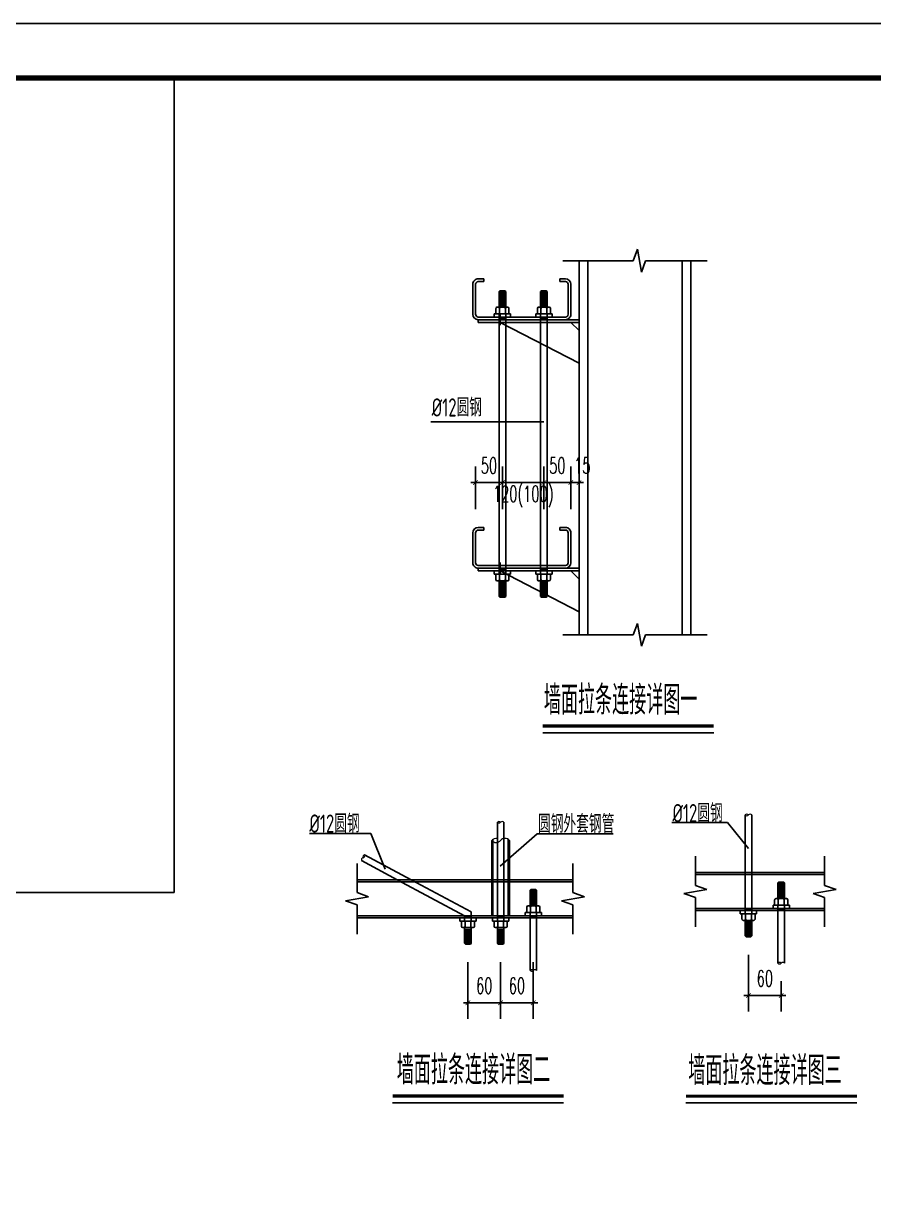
# Model space of a CAD drawing. Extents: x -307088 to 5640332, y -3541089 to -2181377.
# Drawn here: x 5549745 to 5573158, y -3445414 to -3413089 of the extents above; entities that cross this region are included whole.
import ezdxf
from ezdxf.enums import TextEntityAlignment as Align

# ---------------------------------------------------------------- set-up
doc = ezdxf.new("R2010")
doc.units = 0
doc.header["$LTSCALE"] = 100
doc.header["$MEASUREMENT"] = 0
doc.linetypes.add('DASH', pattern=[0.35, 0.25, -0.1])
doc.layers.get('0').update_dxf_attribs({"linetype": 'CONTINUOUS'})
doc.layers.get('DEFPOINTS').update_dxf_attribs({"linetype": 'CONTINUOUS'})
for name, color, linetype in [('10', 7, 'CONTINUOUS'), ('PUB_DIM', 3, 'CONTINUOUS'), ('PUB_TEXT', 7, 'CONTINUOUS'), ('PUB_TITLE', 4, 'CONTINUOUS'), ('TEXT', 7, 'CONTINUOUS'), ('WINDOW_TEXT', 7, 'CONTINUOUS'), ('梁', 4, 'CONTINUOUS'), ('檩条', 6, 'CONTINUOUS')]:
    doc.layers.add(name, color=color, linetype=linetype)
doc.layers.add('轮廓线', color=3, linetype='CONTINUOUS', lineweight=9)
doc.styles.add('character', font='romans.shx', dxfattribs={"width": 0.618, "bigfont": 'tssdchn.shx'})
doc.styles.add('DIM_FONT', font='SIMPLEX.shx', dxfattribs={"width": 0.6, "bigfont": 'hztxt.shx'})
doc.styles.add('TSSD_REIN', font='Tssdeng.shx', dxfattribs={"width": 0.7, "bigfont": 'hztxt.shx'})
doc.dimstyles.new('25xdim250', dxfattribs={"dimscale": 2.5, "dimtxt": 300, "dimasz": 176, "dimexe": 176, "dimexo": 200, "dimgap": 100, "dimtad": 1, "dimdec": 0, "dimlfac": 0.04, "dimdsep": 46, "dimtxsty": 'DIM_FONT', "dimblk": 'ARCHTICK', "dimcen": 2.5, "dimdle": 150, "dimclrd": 136, "dimclre": 136, "dimclrt": 7, "dimadec": 0, "dimazin": 0, "dimtfac": 1, "dimtdec": 0, "dimtix": 1, "dimtmove": 2, "dimatfit": 2, "dimldrblk": 'ARCHTICK', "dimfxl": 1, "dimlwd": -1, "dimarcsym": 0})

# ---------------------------------------------------------------- blocks, each defined once
blk = doc.blocks.new('_ARCHTICK')
at = {"color": 0, "linetype": 'ByBlock', "const_width": 0.15}
blk.add_lwpolyline([(-0.5, -0.5), (0.5, 0.5)], dxfattribs=at)
blk = doc.blocks.new('*D20')
at = {"layer": 'DEFPOINTS', "color": 0, "transparency": 16777216}
for p in [(5114755, -2586413), (5115655, -2586413), (5115655, -2588028)]:
    blk.add_point(p, dxfattribs=at)
at = {"layer": '梁', "color": 136, "lineweight": -2, "transparency": 16777216}
for p, q in [((5114755, -2586913), (5114755, -2588468)), ((5115655, -2586913), (5115655, -2588468))]:
    blk.add_line(p, q, dxfattribs=at)
at = {"layer": '梁', "color": 136, "transparency": 16777216}
for p, q in [((5114755, -2588028), (5114630, -2588028)), ((5114755, -2588028), (5115655, -2588028)), ((5115655, -2588028), (5115780, -2588028))]:
    blk.add_line(p, q, dxfattribs=at)
at = {"layer": '梁', "color": 136, "transparency": 16777216, "xscale": 125, "yscale": 125, "zscale": 125}
blk.add_blockref('_ARCHTICK', (5114755, -2588028), dxfattribs=at)
at = {"layer": '梁', "color": 136, "transparency": 16777216, "xscale": 125, "yscale": 125, "zscale": 125, "rotation": 180}
blk.add_blockref('_ARCHTICK', (5115655, -2588028), dxfattribs=at)
at = {"layer": '梁', "color": 7, "transparency": 16777216, "insert": (5115205, -2587559), "char_height": 437.5, "attachment_point": 5, "style": 'DIM_FONT'}
blk.add_mtext('60', dxfattribs=at)
blk = doc.blocks.new('*D19')
at = {"layer": 'DEFPOINTS', "color": 0, "transparency": 16777216}
for p in [(5115655, -2586413), (5116555, -2586413), (5116555, -2588028)]:
    blk.add_point(p, dxfattribs=at)
at = {"layer": '梁', "color": 136, "lineweight": -2, "transparency": 16777216}
for p, q in [((5115655, -2586913), (5115655, -2588468)), ((5116555, -2586913), (5116555, -2588468))]:
    blk.add_line(p, q, dxfattribs=at)
at = {"layer": '梁', "color": 136, "transparency": 16777216}
for p, q in [((5115655, -2588028), (5115530, -2588028)), ((5115655, -2588028), (5116555, -2588028)), ((5116555, -2588028), (5116680, -2588028))]:
    blk.add_line(p, q, dxfattribs=at)
at = {"layer": '梁', "color": 136, "transparency": 16777216, "xscale": 125, "yscale": 125, "zscale": 125}
blk.add_blockref('_ARCHTICK', (5115655, -2588028), dxfattribs=at)
at = {"layer": '梁', "color": 136, "transparency": 16777216, "xscale": 125, "yscale": 125, "zscale": 125, "rotation": 180}
blk.add_blockref('_ARCHTICK', (5116555, -2588028), dxfattribs=at)
at = {"layer": '梁', "color": 7, "transparency": 16777216, "insert": (5116105, -2587559), "char_height": 437.5, "attachment_point": 5, "style": 'DIM_FONT'}
blk.add_mtext('60', dxfattribs=at)
blk = doc.blocks.new('*D22')
at = {"layer": 'DEFPOINTS', "color": 0, "transparency": 16777216}
for p in [(5125251, -2586195), (5126151, -2586920), (5126151, -2587809)]:
    blk.add_point(p, dxfattribs=at)
at = {"layer": '梁', "color": 136, "lineweight": -2, "transparency": 16777216}
for p, q in [((5125251, -2586695), (5125251, -2588249)), ((5126151, -2587420), (5126151, -2588249))]:
    blk.add_line(p, q, dxfattribs=at)
at = {"layer": '梁', "color": 136, "transparency": 16777216}
for p, q in [((5125251, -2587809), (5125126, -2587809)), ((5125251, -2587809), (5126151, -2587809)), ((5126151, -2587809), (5126276, -2587809))]:
    blk.add_line(p, q, dxfattribs=at)
at = {"layer": '梁', "color": 136, "transparency": 16777216, "xscale": 125, "yscale": 125, "zscale": 125}
blk.add_blockref('_ARCHTICK', (5125251, -2587809), dxfattribs=at)
at = {"layer": '梁', "color": 136, "transparency": 16777216, "xscale": 125, "yscale": 125, "zscale": 125, "rotation": 180}
blk.add_blockref('_ARCHTICK', (5126151, -2587809), dxfattribs=at)
at = {"layer": '梁', "color": 7, "transparency": 16777216, "insert": (5125701, -2587340), "char_height": 437.5, "attachment_point": 5, "style": 'DIM_FONT'}
blk.add_mtext('60', dxfattribs=at)
blk = doc.blocks.new('*D240')
at = {"layer": 'DEFPOINTS', "color": 0, "transparency": 16777216}
for p in [(5562194, -3425730), (5562194, -3426963), (5562937, -3426963)]:
    blk.add_point(p, dxfattribs=at)
at = {"layer": '梁', "color": 136, "lineweight": -2, "transparency": 16777216}
for p, q in [((5562194, -3426463), (5562194, -3425290)), ((5562937, -3426463), (5562937, -3425290))]:
    blk.add_line(p, q, dxfattribs=at)
at = {"layer": '梁', "color": 136, "transparency": 16777216}
for p, q in [((5562194, -3425730), (5562069, -3425730)), ((5562937, -3425730), (5562194, -3425730)), ((5562937, -3425730), (5563062, -3425730))]:
    blk.add_line(p, q, dxfattribs=at)
at = {"layer": '梁', "color": 136, "transparency": 16777216, "xscale": 125, "yscale": 125, "zscale": 125}
blk.add_blockref('_ARCHTICK', (5562194, -3425730), dxfattribs=at)
at = {"layer": '梁', "color": 136, "transparency": 16777216, "xscale": 125, "yscale": 125, "zscale": 125, "rotation": 180}
blk.add_blockref('_ARCHTICK', (5562937, -3425730), dxfattribs=at)
at = {"layer": '梁', "color": 7, "transparency": 16777216, "insert": (5562566, -3425261), "char_height": 437.5, "attachment_point": 5, "style": 'DIM_FONT'}
blk.add_mtext('50', dxfattribs=at)
blk = doc.blocks.new('*D241')
at = {"layer": 'DEFPOINTS', "color": 0, "transparency": 16777216}
for p in [(5564079, -3425730), (5564079, -3426963), (5564822, -3426963)]:
    blk.add_point(p, dxfattribs=at)
at = {"layer": '梁', "color": 136, "lineweight": -2, "transparency": 16777216}
for p, q in [((5564079, -3426463), (5564079, -3425290)), ((5564822, -3426463), (5564822, -3425290))]:
    blk.add_line(p, q, dxfattribs=at)
at = {"layer": '梁', "color": 136, "transparency": 16777216}
for p, q in [((5564079, -3425730), (5563954, -3425730)), ((5564822, -3425730), (5564079, -3425730)), ((5564822, -3425730), (5564947, -3425730))]:
    blk.add_line(p, q, dxfattribs=at)
at = {"layer": '梁', "color": 136, "transparency": 16777216, "xscale": 125, "yscale": 125, "zscale": 125}
blk.add_blockref('_ARCHTICK', (5564079, -3425730), dxfattribs=at)
at = {"layer": '梁', "color": 136, "transparency": 16777216, "xscale": 125, "yscale": 125, "zscale": 125, "rotation": 180}
blk.add_blockref('_ARCHTICK', (5564822, -3425730), dxfattribs=at)
at = {"layer": '梁', "color": 7, "transparency": 16777216, "insert": (5564450, -3425261), "char_height": 437.5, "attachment_point": 5, "style": 'DIM_FONT'}
blk.add_mtext('50', dxfattribs=at)
blk = doc.blocks.new('*D242')
at = {"layer": 'DEFPOINTS', "color": 0, "transparency": 16777216}
for p in [(5564822, -3425730), (5564822, -3426963), (5565047, -3426963)]:
    blk.add_point(p, dxfattribs=at)
at = {"layer": '梁', "color": 136, "lineweight": -2, "transparency": 16777216}
for p, q in [((5564822, -3426463), (5564822, -3425290)), ((5565047, -3426463), (5565047, -3425290))]:
    blk.add_line(p, q, dxfattribs=at)
at = {"layer": '梁', "color": 136, "transparency": 16777216}
for p, q in [((5564822, -3425730), (5564697, -3425730)), ((5565047, -3425730), (5564822, -3425730)), ((5565047, -3425730), (5565172, -3425730))]:
    blk.add_line(p, q, dxfattribs=at)
at = {"layer": '梁', "color": 136, "transparency": 16777216, "xscale": 125, "yscale": 125, "zscale": 125}
blk.add_blockref('_ARCHTICK', (5564822, -3425730), dxfattribs=at)
at = {"layer": '梁', "color": 136, "transparency": 16777216, "xscale": 125, "yscale": 125, "zscale": 125, "rotation": 180}
blk.add_blockref('_ARCHTICK', (5565047, -3425730), dxfattribs=at)
at = {"layer": '梁', "color": 7, "transparency": 16777216, "insert": (5565137, -3425260), "char_height": 437.5, "attachment_point": 5, "style": 'DIM_FONT'}
blk.add_mtext('15', dxfattribs=at)
blk = doc.blocks.new('*D243')
at = {"layer": 'DEFPOINTS', "color": 0, "transparency": 16777216}
for p in [(5562937, -3425730), (5562937, -3426963), (5564079, -3426963)]:
    blk.add_point(p, dxfattribs=at)
at = {"layer": '梁', "color": 136, "lineweight": -2, "transparency": 16777216}
for p, q in [((5562937, -3426463), (5562937, -3425290)), ((5564079, -3426463), (5564079, -3425290))]:
    blk.add_line(p, q, dxfattribs=at)
at = {"layer": '梁', "color": 136, "transparency": 16777216}
blk.add_line((5564454, -3425730), (5562562, -3425730), dxfattribs=at)
at = {"layer": '梁', "color": 136, "transparency": 16777216, "xscale": 125, "yscale": 125, "zscale": 125, "rotation": 180}
blk.add_blockref('_ARCHTICK', (5562937, -3425730), dxfattribs=at)
at = {"layer": '梁', "color": 136, "transparency": 16777216, "xscale": 125, "yscale": 125, "zscale": 125}
blk.add_blockref('_ARCHTICK', (5564079, -3425730), dxfattribs=at)
at = {"layer": '梁', "color": 7, "transparency": 16777216, "insert": (5563508, -3426112), "char_height": 437.5, "attachment_point": 5, "style": 'DIM_FONT'}
blk.add_mtext('120(100)', dxfattribs=at)
blk = doc.blocks.new('A$C603050E3')
at = {"linetype": 'DASH', "lineweight": -3, "ltscale": 2500}
for p, q in [((5213.3, 2687.2), (5213.3, 5409.8)), ((5393.3, 2687.2), (5393.3, 5409.8)), ((5093.3, 2837.2), (5093.3, 4939.4)), ((5513.3, 2837.2), (5513.3, 4939.4)), ((1349.4, 3767.2), (7296.6, 3767.2)), ((2457, 3827.2), (4313.3, 2837.2)), ((2839.5, 3827.2), (4493.3, 2945.2)), ((5059.5, 2837.2), (5059.5, 3827.2)), ((5547, 2837.2), (5547, 3827.2)), ((1349.4, 2837.2), (7296.6, 2837.2))]:
    blk.add_line(p, q, dxfattribs=at)
at = {"layer": 'PUB_DIM', "color": 136}
for p, q in [((1349.4, 4277.2), (1349.4, 3471)), ((7296.6, 4277.2), (7296.6, 3471)), ((1664.4, 3356.3), (1034.4, 3245.3)), ((1034.4, 3245.3), (1349.4, 3133.5)), ((1349.4, 3471), (1664.4, 3356.3)), ((7611.6, 3356.3), (6981.6, 3245.3)), ((6981.6, 3245.3), (7296.6, 3133.5)), ((7296.6, 3471), (7611.6, 3356.3)), ((1349.4, 3133.5), (1349.4, 2327.2)), ((7296.6, 3133.5), (7296.6, 2327.2))]:
    blk.add_line(p, q, dxfattribs=at)
at = {"layer": 'PUB_TEXT'}
for p, q in [((1731, 5098.8), (38.1, 5098.8)), ((2127.8, 4120.1), (1731, 5098.8)), ((6306.6, 5092.9), (5294.7, 4203.4)), ((8401.6, 5092.9), (6306.6, 5092.9))]:
    blk.add_line(p, q, dxfattribs=at)
at = {"layer": '轮廓线', "lineweight": -3, "ltscale": 1.5}
for p, q in [((5059.5, 3827.2), (5059.5, 4909.1)), ((5547, 3827.2), (5547, 4909.1)), ((1472.8, 4352.2), (2457, 3827.2)), ((1557.5, 4511), (2839.5, 3827.2)), ((1349.4, 3827.2), (7296.6, 3827.2)), ((6135.8, 3560.3), (6113.3, 3537.8)), ((6135.8, 3560.3), (6270.8, 3560.3)), ((6270.8, 3560.3), (6293.3, 3537.8)), ((6113.3, 3537.8), (6113.3, 3107.2)), ((6113.3, 3515.3), (6293.3, 3515.3)), ((6113.3, 3470.3), (6293.3, 3470.3)), ((6113.3, 3425.3), (6293.3, 3425.3)), ((6113.3, 3380.3), (6293.3, 3380.3)), ((6113.3, 3335.3), (6293.3, 3335.3)), ((6113.3, 3290.3), (6293.3, 3290.3)), ((6113.3, 3245.3), (6293.3, 3245.3)), ((6293.3, 3537.8), (6293.3, 3107.2)), ((4493.3, 2687.2), (4493.3, 2945.2)), ((5978.3, 2927.2), (5978.3, 2837.2)), ((5978.3, 2927.2), (6428.3, 2927.2)), ((6023.3, 3071.2), (6023.3, 2927.2)), ((6059.3, 3107.2), (6347.3, 3107.2)), ((6113.3, 3200.3), (6293.3, 3200.3)), ((6113.3, 3155.3), (6293.3, 3155.3)), ((6113.3, 2927.2), (6113.3, 2687.2)), ((6122.8, 3071.2), (6122.8, 2927.2)), ((6283.7, 3071.2), (6283.7, 2927.2)), ((6293.3, 2927.2), (6293.3, 2687.2)), ((6383.3, 3071.2), (6383.3, 2927.2)), ((6428.3, 2927.2), (6428.3, 2837.2)), ((1349.4, 2777.2), (7296.6, 2777.2)), ((4178.3, 2687.2), (4178.3, 2777.2)), ((4628.3, 2687.2), (4178.3, 2687.2)), ((4223.3, 2543.2), (4223.3, 2687.2)), ((4313.3, 2687.2), (4313.3, 2837.2)), ((4313.3, 2798.2), (4493.3, 2798.2)), ((4322.8, 2543.2), (4322.8, 2687.2)), ((4483.7, 2543.2), (4483.7, 2687.2)), ((4583.3, 2543.2), (4583.3, 2687.2)), ((4628.3, 2687.2), (4628.3, 2777.2)), ((5078.3, 2687.2), (5078.3, 2777.2)), ((5078.3, 2687.2), (5528.3, 2687.2)), ((5123.3, 2543.2), (5123.3, 2687.2)), ((5393.3, 2798.2), (5213.3, 2798.2)), ((5222.8, 2543.2), (5222.8, 2687.2)), ((5383.7, 2543.2), (5383.7, 2687.2)), ((5483.3, 2543.2), (5483.3, 2687.2)), ((5528.3, 2687.2), (5528.3, 2777.2)), ((6293.3, 2816.2), (6113.3, 2816.2)), ((6113.3, 2777.2), (6113.3, 1329)), ((6293.3, 2777.2), (6293.3, 1329)), ((4547.3, 2507.2), (4259.3, 2507.2)), ((4313.3, 2076.7), (4313.3, 2507.2)), ((4493.3, 2459.2), (4313.3, 2459.2)), ((4493.3, 2414.2), (4313.3, 2414.2)), ((4493.3, 2369.2), (4313.3, 2369.2)), ((4493.3, 2324.2), (4313.3, 2324.2)), ((4493.3, 2279.2), (4313.3, 2279.2)), ((4493.3, 2076.7), (4493.3, 2507.2)), ((5159.3, 2507.2), (5447.3, 2507.2)), ((5213.3, 2076.7), (5213.3, 2507.2)), ((5213.3, 2459.2), (5393.3, 2459.2)), ((5213.3, 2414.2), (5393.3, 2414.2)), ((5213.3, 2369.2), (5393.3, 2369.2)), ((5213.3, 2324.2), (5393.3, 2324.2)), ((5213.3, 2279.2), (5393.3, 2279.2)), ((5393.3, 2076.7), (5393.3, 2507.2)), ((4493.3, 2234.2), (4313.3, 2234.2)), ((4493.3, 2189.2), (4313.3, 2189.2)), ((4493.3, 2144.2), (4313.3, 2144.2)), ((4493.3, 2099.2), (4313.3, 2099.2)), ((4335.8, 2054.2), (4313.3, 2076.7)), ((4470.8, 2054.2), (4335.8, 2054.2)), ((4470.8, 2054.2), (4493.3, 2076.7)), ((5213.3, 2234.2), (5393.3, 2234.2)), ((5213.3, 2189.2), (5393.3, 2189.2)), ((5213.3, 2144.2), (5393.3, 2144.2)), ((5213.3, 2099.2), (5393.3, 2099.2)), ((5235.8, 2054.2), (5213.3, 2076.7)), ((5235.8, 2054.2), (5370.8, 2054.2)), ((5370.8, 2054.2), (5393.3, 2076.7))]:
    blk.add_line(p, q, dxfattribs=at)
at = {"layer": '轮廓线'}
for centre, major_axis, start_param, end_param in [((5258.3, 5369.9), (-0.5, 60.1), -0.8542325, 0.8371832), ((5258.2, 5449.6), (-0.5, 60.1), 2.2873601, 3.9787758), ((5348.3, 5369.9), (-0.5, 60.1), -0.8540756, 0.8373402), ((5181.4, 4807), (-0.9, 159), -0.2076325, 0.8674247), ((5181.4, 5011.3), (-0.5, 159), 2.2649232, 4.0114265), ((5425.1, 4807), (0.8, 159), -0.8685039, 0.878034), ((1529.1, 4373.1), (-0.5, 60.1), 0.226265, 1.9176807), ((1571.5, 4452.5), (0.2, 60.1), 0.2374555, 1.9288712), ((1501.1, 4490), (0.5, 60.1), 3.3853821, 5.0767978), ((6158.3, 1289.1), (-0.5, 60.1), -0.8542325, 0.8371832), ((6158.2, 1368.9), (-0.5, 60.1), 2.2873601, 3.9787758), ((6248.3, 1289.1), (-0.5, 60.1), -0.8540756, 0.8373402)]:
    blk.add_ellipse(centre, major_axis=major_axis, ratio=1, start_param=start_param, end_param=end_param, dxfattribs=at)
at = {"layer": '轮廓线', "lineweight": -3, "ltscale": 1.5}
for centre, major_axis, start_param, end_param in [((6059.3, 3071.2), (0.2, 36), 0.0063001, 1.5770964), ((6086.8, 3071.2), (0.5, 36), -1.5579751, 0.0128212), ((6158.8, 3071.2), (-0.5, 36), -0.0128211, 1.5579752), ((6247.7, 3071.2), (0.5, 36), -1.5579751, 0.0128212), ((6319.7, 3071.2), (-2, 35.9), -0.0549646, 1.5158318), ((6347.3, 3071.2), (0.5, 36), -1.5579751, 0.0128212), ((4259.3, 2543.2), (0.1, 36), 1.5733879, 3.1441842), ((4286.8, 2543.2), (-0.8, 36), 3.1199512, 4.6907475), ((4358.8, 2543.2), (0.8, 36), 1.5924377, 3.163234), ((4447.7, 2543.2), (-0.8, 36), 3.1199512, 4.6907475), ((4519.7, 2543.2), (2.2, 35.9), 1.6320058, 3.2028021), ((4547.3, 2543.2), (-0.8, 36), 3.1199512, 4.6907475), ((5159.3, 2543.2), (0.1, 36), 1.5733879, 3.1441842), ((5186.8, 2543.2), (-0.8, 36), 3.1199512, 4.6907475), ((5258.8, 2543.2), (0.8, 36), 1.5924377, 3.163234), ((5347.7, 2543.2), (-0.8, 36), 3.1199512, 4.6907475), ((5419.7, 2543.2), (2.2, 35.9), 1.6320058, 3.2028021), ((5447.3, 2543.2), (-0.8, 36), 3.1199512, 4.6907475)]:
    blk.add_ellipse(centre, major_axis=major_axis, ratio=1, start_param=start_param, end_param=end_param, dxfattribs=at)
at = {"layer": 'TEXT', "style": 'TSSD_REIN', "width": 0.7}
for s, p in [('%%C12圆钢', (729.2, 5398.8)), ('圆钢外套钢管', (7384.6, 5391.4))]:
    blk.add_text(s, height=500, dxfattribs=at).set_placement(p, align=Align.MIDDLE)
at = {"layer": '梁'}
for base, p1, p2, picture, middle in [((5303.3, 440), (4403.3, 2054.2), (5303.3, 2054.2), '*D20', (4853.3, 908.7)), ((6203.3, 440), (5303.3, 2054.2), (6203.3, 2054.2), '*D19', (5753.3, 908.7))]:
    dim = blk.add_linear_dim(base=base, p1=p1, p2=p2, text='60', dimstyle='25xdim250', override={"dimtxt": 175, "dimasz": 50}, dxfattribs=at)
    dim.commit()
    dim.dimension.update_dxf_attribs({"geometry": picture, "text_midpoint": middle, "insert": (-5110351.7, 2588467.7)})
blk = doc.blocks.new('A$C43485EF3')
at = {"linetype": 'DASH', "lineweight": -3, "ltscale": 2500}
for p, q in [((667.8, 3767.2), (4226.9, 3767.2)), ((2040.9, 2687.2), (2040.9, 3827.2)), ((2220.9, 2687.2), (2220.9, 3827.2)), ((667.8, 2837.2), (4226.9, 2837.2))]:
    blk.add_line(p, q, dxfattribs=at)
at = {"layer": 'PUB_DIM', "color": 136}
for p, q in [((667.8, 4277.2), (667.8, 3471)), ((4226.9, 4277.2), (4226.9, 3471)), ((982.8, 3356.3), (352.8, 3245.3)), ((352.8, 3245.3), (667.8, 3133.5)), ((667.8, 3471), (982.8, 3356.3)), ((4541.9, 3356.3), (3911.9, 3245.3)), ((3911.9, 3245.3), (4226.9, 3133.5)), ((4226.9, 3471), (4541.9, 3356.3)), ((667.8, 3133.5), (667.8, 2327.2)), ((4226.9, 3133.5), (4226.9, 2327.2))]:
    blk.add_line(p, q, dxfattribs=at)
at = {"layer": 'PUB_TEXT'}
for p, q in [((1550.6, 5197.3), (20.7, 5197.3)), ((2130.9, 4485.2), (1550.6, 5197.3))]:
    blk.add_line(p, q, dxfattribs=at)
at = {"layer": '轮廓线', "lineweight": -3, "ltscale": 1.5}
for p, q in [((2040.9, 3827.2), (2040.9, 5409.8)), ((2220.9, 5409.8), (2220.9, 3827.2)), ((667.8, 3827.2), (4226.9, 3827.2)), ((2963.4, 3560.3), (2940.9, 3537.8)), ((2963.4, 3560.3), (3098.4, 3560.3)), ((3098.4, 3560.3), (3120.9, 3537.8)), ((2940.9, 3537.8), (2940.9, 3107.2)), ((2940.9, 3515.3), (3120.9, 3515.3)), ((2940.9, 3470.3), (3120.9, 3470.3)), ((2940.9, 3425.3), (3120.9, 3425.3)), ((2940.9, 3380.3), (3120.9, 3380.3)), ((2940.9, 3335.3), (3120.9, 3335.3)), ((2940.9, 3290.3), (3120.9, 3290.3)), ((2940.9, 3245.3), (3120.9, 3245.3)), ((3120.9, 3537.8), (3120.9, 3107.2)), ((2805.9, 2927.2), (3255.9, 2927.2)), ((2805.9, 2927.2), (2805.9, 2837.2)), ((2850.9, 3071.2), (2850.9, 2927.2)), ((2886.9, 3107.2), (3174.9, 3107.2)), ((2940.9, 3200.3), (3120.9, 3200.3)), ((2940.9, 3155.3), (3120.9, 3155.3)), ((2940.9, 2927.2), (2940.9, 2687.2)), ((2950.5, 3071.2), (2950.5, 2927.2)), ((3111.3, 3071.2), (3111.3, 2927.2)), ((3120.9, 2927.2), (3120.9, 2687.2)), ((3210.9, 3071.2), (3210.9, 2927.2)), ((3255.9, 2927.2), (3255.9, 2837.2)), ((667.8, 2777.2), (4226.9, 2777.2)), ((1905.9, 2687.2), (1905.9, 2777.2)), ((1905.9, 2687.2), (2355.9, 2687.2)), ((1950.9, 2543.2), (1950.9, 2687.2)), ((2220.9, 2798.2), (2040.9, 2798.2)), ((2050.5, 2543.2), (2050.5, 2687.2)), ((2211.3, 2543.2), (2211.3, 2687.2)), ((2310.9, 2543.2), (2310.9, 2687.2)), ((2355.9, 2687.2), (2355.9, 2777.2)), ((3120.9, 2816.2), (2940.9, 2816.2)), ((2940.9, 2777.2), (2940.9, 1329)), ((3120.9, 2777.2), (3120.9, 1329)), ((1986.9, 2507.2), (2274.9, 2507.2)), ((2040.9, 2076.7), (2040.9, 2507.2)), ((2040.9, 2459.2), (2220.9, 2459.2)), ((2040.9, 2414.2), (2220.9, 2414.2)), ((2040.9, 2369.2), (2220.9, 2369.2)), ((2040.9, 2324.2), (2220.9, 2324.2)), ((2040.9, 2279.2), (2220.9, 2279.2)), ((2220.9, 2076.7), (2220.9, 2507.2)), ((2040.9, 2234.2), (2220.9, 2234.2)), ((2040.9, 2189.2), (2220.9, 2189.2)), ((2040.9, 2144.2), (2220.9, 2144.2)), ((2040.9, 2099.2), (2220.9, 2099.2)), ((2063.4, 2054.2), (2040.9, 2076.7)), ((2063.4, 2054.2), (2198.4, 2054.2)), ((2198.4, 2054.2), (2220.9, 2076.7))]:
    blk.add_line(p, q, dxfattribs=at)
at = {"layer": '轮廓线'}
for centre, major_axis, start_param, end_param in [((2085.9, 5369.9), (0, 60.1), -0.8446909, 0.8467248), ((2085.9, 5449.7), (0, 60.1), 2.2968628, 3.9882785), ((2175.9, 5369.9), (0, 60.1), -0.8447102, 0.8467055), ((2985.9, 1289.1), (-0.5, 60.1), -0.8542325, 0.8371832), ((2985.9, 1368.9), (-0.5, 60.1), 2.2873601, 3.9787758), ((3075.9, 1289.1), (0.6, 60.1), -0.8353842, 0.8560315)]:
    blk.add_ellipse(centre, major_axis=major_axis, ratio=1, start_param=start_param, end_param=end_param, dxfattribs=at)
at = {"layer": '轮廓线', "lineweight": -3, "ltscale": 1.5}
for centre, major_axis, start_param, end_param in [((2886.9, 3071.2), (-2, 35.9), -0.0549646, 1.5158318), ((2914.5, 3071.2), (0.5, 36), -1.5579751, 0.0128212), ((2986.5, 3071.2), (0.2, 36), 0.0063001, 1.5770964), ((3075.3, 3071.2), (2, 35.9), -1.5158316, 0.0549647), ((3147.3, 3071.2), (-0.5, 36), -0.0128211, 1.5579752), ((3174.9, 3071.2), (0.5, 36), -1.5579751, 0.0128212), ((1986.9, 2543.2), (2, 35.9), 1.6257611, 3.1965574), ((2014.5, 2543.2), (-0.5, 36), 3.1287715, 4.6995679), ((2086.5, 2543.2), (-0.2, 36), 1.5644963, 3.1352927), ((2175.3, 2543.2), (-2, 35.9), 3.0866281, 4.6574244), ((2247.3, 2543.2), (0.5, 36), 1.5836175, 3.1544138), ((2274.9, 2543.2), (-0.5, 36), 3.1287715, 4.6995679)]:
    blk.add_ellipse(centre, major_axis=major_axis, ratio=1, start_param=start_param, end_param=end_param, dxfattribs=at)
at = {"layer": 'TEXT', "style": 'TSSD_REIN', "width": 0.7}
blk.add_text('%%C12圆钢', height=500, dxfattribs=at).set_placement((729.2, 5486.3), align=Align.MIDDLE)
at = {"layer": '梁'}
dim = blk.add_linear_dim(base=(3030.9, 440), p1=(2130.9, 2054.2), p2=(3030.9, 1329), text='60', dimstyle='25xdim250', override={"dimtxt": 175, "dimasz": 50}, dxfattribs=at)
dim.commit()
dim.dimension.update_dxf_attribs({"geometry": '*D22', "text_midpoint": (2580.9, 908.8), "insert": (-5123120.5, 2588249)})

msp = doc.modelspace()

# ---------------------------------------------------------------- linework, layer by layer
at = {"layer": 'PUB_DIM', "color": 136}
for p, q in [((5566542, -3419619.6), (5566656.6, -3419304.6)), ((5566656.6, -3419304.6), (5566767.7, -3419934.6)), ((5564597.1, -3419619.6), (5566542, -3419619.6)), ((5566767.7, -3419934.6), (5566879.5, -3419619.6)), ((5566879.5, -3419619.6), (5568575.8, -3419619.6)), ((5566542, -3429921.6), (5566656.6, -3429606.6)), ((5566656.6, -3429606.6), (5566767.7, -3430236.6)), ((5564597.1, -3429921.6), (5566542, -3429921.6)), ((5566767.7, -3430236.6), (5566879.5, -3429921.6)), ((5566879.5, -3429921.6), (5568575.8, -3429921.6))]:
    msp.add_line(p, q, dxfattribs=at)
at = {"layer": 'PUB_DIM', "lineweight": -3}
for p, q in [((5564049.6, -3432622.5), (5568756.8, -3432622.5)), ((5559912, -3442808.7), (5564619.2, -3442808.7)), ((5567993.2, -3442811.4), (5572700.5, -3442811.4))]:
    msp.add_line(p, q, dxfattribs=at)
at = {"layer": 'PUB_DIM', "lineweight": -3, "const_width": 90}
for points in [[(5564049.6, -3432435), (5568756.8, -3432435)], [(5559912, -3442621.2), (5564619.2, -3442621.2)], [(5567993.2, -3442623.9), (5572700.5, -3442623.9)]]:
    msp.add_lwpolyline(points, dxfattribs=at)
at = {"layer": 'PUB_TEXT'}
for p, q in [((5562937.5, -3424061), (5560963.4, -3424061)), ((5564078.7, -3424061), (5562104.7, -3424061))]:
    msp.add_line(p, q, dxfattribs=at)
at = {"layer": 'PUB_TITLE'}
msp.add_lwpolyline([(5479576.3, -3476089.1), (5591026.3, -3476089.1), (5591026.3, -3413089.1), (5479576.3, -3413089.1)], close=True, dxfattribs=at)
at = {"layer": 'PUB_TITLE', "const_width": 150}
msp.add_lwpolyline([(5483326.3, -3474589.1), (5589526.3, -3474589.1), (5589526.3, -3414589.1), (5483326.3, -3414589.1)], close=True, dxfattribs=at)
at = {"layer": 'WINDOW_TEXT', "color": 6}
msp.add_lwpolyline([(5553894, -3414589.1), (5553894, -3437013.5), (5483326.3, -3437013.5)], dxfattribs=at)
at = {"layer": '檩条', "lineweight": -3, "ltscale": 1.5}
for p, q in [((5562872.1, -3421092.9), (5562872.1, -3421398.9)), ((5562872.1, -3427934.6), (5562872.1, -3428240.7))]:
    msp.add_line(p, q, dxfattribs=at)
at = {"layer": '轮廓线', "lineweight": -3, "ltscale": 1.5}
for p, q in [((5565047.1, -3429921.6), (5565047.1, -3419619.6)), ((5565287.1, -3429921.6), (5565287.1, -3419619.6)), ((5567885.8, -3429921.6), (5567885.8, -3419619.6)), ((5568125.8, -3429921.6), (5568125.8, -3419619.6)), ((5562122.1, -3421095.9), (5562122.1, -3420270.9)), ((5562197.1, -3421095.9), (5562197.1, -3420270.9)), ((5562422.1, -3420120.9), (5562272.1, -3420120.9)), ((5562422.1, -3420195.9), (5562272.1, -3420195.9)), ((5562422.1, -3420195.9), (5562422.1, -3420120.9)), ((5564522.1, -3420120.9), (5564672.1, -3420120.9)), ((5564522.1, -3420195.9), (5564522.1, -3420120.9)), ((5564522.1, -3420195.9), (5564672.1, -3420195.9)), ((5564747.1, -3420270.9), (5564747.1, -3421095.9)), ((5564822.1, -3420270.9), (5564822.1, -3421095.9)), ((5562870, -3420447.8), (5562847.5, -3420470.3)), ((5562847.5, -3420470.3), (5562847.5, -3420900.9)), ((5563027.5, -3420492.8), (5562847.5, -3420492.8)), ((5563027.5, -3420537.8), (5562847.5, -3420537.8)), ((5563027.5, -3420582.8), (5562847.5, -3420582.8)), ((5563027.5, -3420627.8), (5562847.5, -3420627.8)), ((5563005, -3420447.8), (5562870, -3420447.8)), ((5563005, -3420447.8), (5563027.5, -3420470.3)), ((5563027.5, -3420470.3), (5563027.5, -3420900.9)), ((5564011.2, -3420447.8), (5563988.7, -3420470.3)), ((5563988.7, -3420470.3), (5563988.7, -3420900.9)), ((5564168.7, -3420492.8), (5563988.7, -3420492.8)), ((5564168.7, -3420537.8), (5563988.7, -3420537.8)), ((5564168.7, -3420582.8), (5563988.7, -3420582.8)), ((5564168.7, -3420627.8), (5563988.7, -3420627.8)), ((5564146.2, -3420447.8), (5564011.2, -3420447.8)), ((5564146.2, -3420447.8), (5564168.7, -3420470.3)), ((5564168.7, -3420470.3), (5564168.7, -3420900.9)), ((5562757.5, -3420936.9), (5562757.5, -3421080.9)), ((5563081.5, -3420900.9), (5562793.5, -3420900.9)), ((5563027.5, -3420672.8), (5562847.5, -3420672.8)), ((5563027.5, -3420717.8), (5562847.5, -3420717.8)), ((5563027.5, -3420762.8), (5562847.5, -3420762.8)), ((5563027.5, -3420807.8), (5562847.5, -3420807.8)), ((5563027.5, -3420852.8), (5562847.5, -3420852.8)), ((5562857.1, -3420936.9), (5562857.1, -3421080.9)), ((5563017.9, -3420936.9), (5563017.9, -3421080.9)), ((5563117.5, -3420936.9), (5563117.5, -3421080.9)), ((5563898.7, -3420936.9), (5563898.7, -3421080.9)), ((5564222.7, -3420900.9), (5563934.7, -3420900.9)), ((5564168.7, -3420672.8), (5563988.7, -3420672.8)), ((5564168.7, -3420717.8), (5563988.7, -3420717.8)), ((5564168.7, -3420762.8), (5563988.7, -3420762.8)), ((5564168.7, -3420807.8), (5563988.7, -3420807.8)), ((5564168.7, -3420852.8), (5563988.7, -3420852.8)), ((5563998.3, -3420936.9), (5563998.3, -3421080.9)), ((5564159.1, -3420936.9), (5564159.1, -3421080.9)), ((5564258.7, -3420936.9), (5564258.7, -3421080.9)), ((5564672.1, -3421170.9), (5562272.1, -3421170.9)), ((5565047.1, -3421245.9), (5562272.1, -3421245.9)), ((5562272.1, -3421245.9), (5562272.1, -3421320.9)), ((5564672.1, -3421245.9), (5562272.1, -3421245.9)), ((5563162.5, -3421080.9), (5562712.5, -3421080.9)), ((5562712.5, -3421080.9), (5562712.5, -3421170.9)), ((5562847.5, -3421080.9), (5562847.5, -3428252.7)), ((5562847.5, -3421200.9), (5563027.5, -3421200.9)), ((5563027.5, -3421080.9), (5563027.5, -3428252.7)), ((5563162.5, -3421080.9), (5563162.5, -3421170.9)), ((5563853.7, -3421080.9), (5563853.7, -3421170.9)), ((5564303.7, -3421080.9), (5563853.7, -3421080.9)), ((5563988.7, -3421080.9), (5563988.7, -3428252.7)), ((5563988.7, -3421200.9), (5564168.7, -3421200.9)), ((5564168.7, -3421080.9), (5564168.7, -3428252.7)), ((5564303.7, -3421080.9), (5564303.7, -3421170.9)), ((5565047.1, -3421320.9), (5565047.1, -3421245.9)), ((5562272.1, -3421320.9), (5565047.1, -3421320.9)), ((5565047.1, -3422445.9), (5562872.1, -3421320.9)), ((5564822.1, -3421320.9), (5565047.1, -3421545.9)), ((5565047.1, -3421545.9), (5565047.1, -3422445.9)), ((5562422.1, -3426962.7), (5562272.1, -3426962.7)), ((5562422.1, -3427037.7), (5562272.1, -3427037.7)), ((5562422.1, -3427037.7), (5562422.1, -3426962.7)), ((5564522.1, -3427037.7), (5564522.1, -3426962.7)), ((5564522.1, -3426962.7), (5564672.1, -3426962.7)), ((5564522.1, -3427037.7), (5564672.1, -3427037.7)), ((5562122.1, -3427937.7), (5562122.1, -3427112.7)), ((5562197.1, -3427937.7), (5562197.1, -3427112.7)), ((5564747.1, -3427112.7), (5564747.1, -3427937.7)), ((5564822.1, -3427112.7), (5564822.1, -3427937.7)), ((5564672.1, -3428012.7), (5562272.1, -3428012.7)), ((5564672.1, -3428087.7), (5562272.1, -3428087.7)), ((5562272.1, -3428087.7), (5562272.1, -3428162.7)), ((5565047.1, -3428087.7), (5562272.1, -3428087.7)), ((5562272.1, -3428162.7), (5565047.1, -3428162.7)), ((5562712.5, -3428252.7), (5562712.5, -3428162.7)), ((5563162.5, -3428252.7), (5562712.5, -3428252.7)), ((5562757.5, -3428396.7), (5562757.5, -3428252.7)), ((5562847.5, -3428132.7), (5563027.5, -3428132.7)), ((5562857.1, -3428396.7), (5562857.1, -3428252.7)), ((5565047.1, -3429287.7), (5562872.1, -3428162.7)), ((5563017.9, -3428396.7), (5563017.9, -3428252.7)), ((5563117.5, -3428396.7), (5563117.5, -3428252.7)), ((5563162.5, -3428252.7), (5563162.5, -3428162.7)), ((5563853.7, -3428252.7), (5563853.7, -3428162.7)), ((5564303.7, -3428252.7), (5563853.7, -3428252.7)), ((5563898.7, -3428396.7), (5563898.7, -3428252.7)), ((5563988.7, -3428132.7), (5564168.7, -3428132.7)), ((5563998.3, -3428396.7), (5563998.3, -3428252.7)), ((5564159.1, -3428396.7), (5564159.1, -3428252.7)), ((5564258.7, -3428396.7), (5564258.7, -3428252.7)), ((5564303.7, -3428252.7), (5564303.7, -3428162.7)), ((5564822.1, -3428162.7), (5565047.1, -3428387.7)), ((5565047.1, -3428162.7), (5565047.1, -3428087.7)), ((5565047.1, -3428387.7), (5565047.1, -3429287.7)), ((5563081.5, -3428432.7), (5562793.5, -3428432.7)), ((5562847.5, -3428863.2), (5562847.5, -3428432.7)), ((5563027.5, -3428480.7), (5562847.5, -3428480.7)), ((5563027.5, -3428525.7), (5562847.5, -3428525.7)), ((5563027.5, -3428570.7), (5562847.5, -3428570.7)), ((5563027.5, -3428615.7), (5562847.5, -3428615.7)), ((5563027.5, -3428660.7), (5562847.5, -3428660.7)), ((5563027.5, -3428705.7), (5562847.5, -3428705.7)), ((5563027.5, -3428863.2), (5563027.5, -3428432.7)), ((5564222.7, -3428432.7), (5563934.7, -3428432.7)), ((5563988.7, -3428863.2), (5563988.7, -3428432.7)), ((5564168.7, -3428480.7), (5563988.7, -3428480.7)), ((5564168.7, -3428525.7), (5563988.7, -3428525.7)), ((5564168.7, -3428570.7), (5563988.7, -3428570.7)), ((5564168.7, -3428615.7), (5563988.7, -3428615.7)), ((5564168.7, -3428660.7), (5563988.7, -3428660.7)), ((5564168.7, -3428705.7), (5563988.7, -3428705.7)), ((5564168.7, -3428863.2), (5564168.7, -3428432.7)), ((5563027.5, -3428750.7), (5562847.5, -3428750.7)), ((5563027.5, -3428795.7), (5562847.5, -3428795.7)), ((5563027.5, -3428840.7), (5562847.5, -3428840.7)), ((5562870, -3428885.7), (5562847.5, -3428863.2)), ((5563005, -3428885.7), (5562870, -3428885.7)), ((5563005, -3428885.7), (5563027.5, -3428863.2)), ((5564168.7, -3428750.7), (5563988.7, -3428750.7)), ((5564168.7, -3428795.7), (5563988.7, -3428795.7)), ((5564168.7, -3428840.7), (5563988.7, -3428840.7)), ((5564011.2, -3428885.7), (5563988.7, -3428863.2)), ((5564146.2, -3428885.7), (5564011.2, -3428885.7)), ((5564146.2, -3428885.7), (5564168.7, -3428863.2))]:
    msp.add_line(p, q, dxfattribs=at)
for centre, major_axis, start_param, end_param in [((5562272.1, -3420270.9), (0.8, 150), 0.0054542, 1.5762506), ((5562272.1, -3420270.9), (-0.5, 75), -0.0063302, 1.5644661), ((5564672.1, -3420270.9), (6.2, 149.9), -1.5292065, 0.0415898), ((5564672.1, -3420270.9), (2.2, 75), -1.5409311, 0.0298652), ((5562793.5, -3420936.9), (1.5, 36), 0.0418411, 1.6126375), ((5562821.1, -3420936.9), (-1.5, 36), 4.6705479, 6.2413442), ((5562893.1, -3420936.9), (0.6, 36), 0.0165226, 1.5873189), ((5562981.9, -3420936.9), (-0.6, 36), 4.6958665, 6.2666628), ((5563053.9, -3420936.9), (-1.9, 36), -0.0521519, 1.5186444), ((5563081.5, -3420936.9), (1.9, 36), -1.5186444, 0.052152), ((5563934.7, -3420936.9), (-1.9, 36), -0.0521519, 1.5186444), ((5563962.3, -3420936.9), (-0.6, 36), 4.6958665, 6.2666628), ((5564034.3, -3420936.9), (0.6, 36), 0.0165226, 1.5873189), ((5564123.1, -3420936.9), (-0.6, 36), 4.6958665, 6.2666628), ((5564195.1, -3420936.9), (-1.9, 36), -0.0521519, 1.5186444), ((5564222.7, -3420936.9), (-1.5, 36), 4.6705479, 6.2413442), ((5562272.1, -3421095.9), (-0.8, 150), 1.5653421, 3.1361384), ((5562272.1, -3421095.9), (-3.1, 74.9), 1.5300766, 3.100873), ((5564672.1, -3421095.9), (-0.9, 150), 3.1352623, 4.7060587), ((5564672.1, -3421095.9), (-2.2, 75), 3.1117275, 4.6825238), ((5562272.1, -3427112.7), (2.6, 150), 0.0172328, 1.5880291), ((5562272.1, -3427112.7), (-0.5, 75), -0.0063302, 1.5644661), ((5564672.1, -3427112.7), (-0.8, 150), 4.7069347, 6.2777311), ((5564672.1, -3427112.7), (2.2, 75), -1.5409311, 0.0298652), ((5562272.1, -3427937.7), (-2.6, 150), 1.5535634, 3.1243598), ((5562272.1, -3427937.7), (0.5, 75), 1.5771265, 3.1479228), ((5564672.1, -3427937.7), (-2.2, 75), 3.1117275, 4.6825238), ((5564672.1, -3427937.7), (0.8, 150), 3.1470469, 4.7178432), ((5562793.5, -3428396.7), (-0.3, 36), 1.561577, 3.1323733), ((5562821.1, -3428396.7), (0.3, 36), 3.150812, 4.7216084), ((5562893.1, -3428396.7), (0.9, 36), 1.594539, 3.1653354), ((5562981.9, -3428396.7), (-0.9, 36), 3.1178499, 4.6886463), ((5563053.9, -3428396.7), (3.3, 35.9), 1.6615801, 3.2323764), ((5563081.5, -3428396.7), (-3.3, 35.9), 3.0508087, 4.621605), ((5563934.7, -3428396.7), (3.3, 35.9), 1.6615801, 3.2323764), ((5563962.3, -3428396.7), (-0.9, 36), 3.1178499, 4.6886463), ((5564034.3, -3428396.7), (0.9, 36), 1.594539, 3.1653354), ((5564123.1, -3428396.7), (-0.9, 36), 3.1178499, 4.6886463), ((5564195.1, -3428396.7), (3.3, 35.9), 1.6615801, 3.2323764), ((5564222.7, -3428396.7), (0.3, 36), 3.150812, 4.7216084)]:
    msp.add_ellipse(centre, major_axis=major_axis, ratio=1, start_param=start_param, end_param=end_param, dxfattribs=at)

# ---------------------------------------------------------------- block references
at = {"layer": '10'}
for name, p in [('A$C43485EF3', (5567583.6, -3440290.3)), ('A$C603050E3', (5557583.7, -3440491.4))]:
    msp.add_blockref(name, p, dxfattribs=at)

# ---------------------------------------------------------------- texts
at = {"layer": 'PUB_TEXT', "lineweight": -3, "style": 'character', "width": 0.618}
for s, p in [('墙面拉条连接详图一', (5564078.3, -3432116.7)), ('墙面拉条连接详图二', (5560026.6, -3442301.1)), ('墙面拉条连接详图三', (5568055.8, -3442318.5))]:
    msp.add_text(s, height=800, dxfattribs=at).set_placement(p)
at = {"layer": 'TEXT', "style": 'TSSD_REIN', "width": 0.7}
msp.add_text('%%C12圆钢', height=500, dxfattribs=at).set_placement((5560989.3, -3423910.4, -3466.4))

# ---------------------------------------------------------------- dimensions: what is measured, and where the dimension line sits
at = {"layer": '梁'}
for base, p1, p2, picture, middle in [((5562194.1, -3425729.8), (5562937.5, -3426962.7), (5562194.1, -3426962.7), '*D240', (5562565.8, -3425261)), ((5564078.7, -3425729.8), (5564822.1, -3426962.7), (5564078.7, -3426962.7), '*D241', (5564450.4, -3425261))]:
    dim = msp.add_linear_dim(base=base, p1=p1, p2=p2, text='50', dimstyle='25xdim250', override={"dimtxt": 175, "dimasz": 50}, dxfattribs=at)
    dim.commit()
    dim.dimension.update_dxf_attribs({"geometry": picture, "text_midpoint": middle})
for base, p1, p2, text, picture, middle in [((5564822.1, -3425729.8), (5565047.1, -3426962.7), (5564822.1, -3426962.7), '15', '*D242', (5565136.9, -3425259.6)), ((5562937.5, -3425729.8), (5564078.7, -3426962.7), (5562937.5, -3426962.7), '120(100)', '*D243', (5563508.1, -3426111.7))]:
    dim = msp.add_linear_dim(base=base, p1=p1, p2=p2, text=text, dimstyle='25xdim250', override={"dimtxt": 175, "dimasz": 50}, dxfattribs=at)
    dim.commit()
    dim.dimension.update_dxf_attribs({"geometry": picture, "text_midpoint": middle, "dimtype": 128})

doc.saveas('drawing.dxf')
